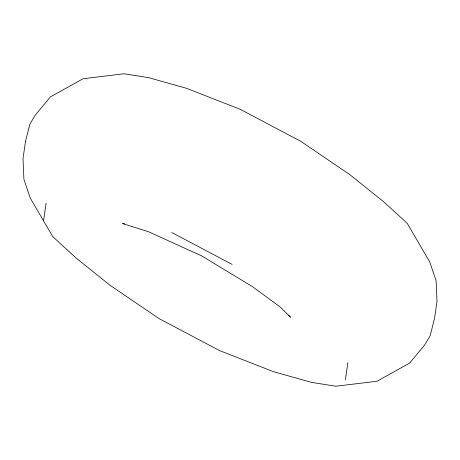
<?xml version="1.0" encoding="UTF-8"?>
<svg xmlns="http://www.w3.org/2000/svg" width="460" height="460" viewBox="0 0 460 460"><rect width="100%" height="100%" fill="white"/><g stroke="black" fill="none" stroke-linecap="round" stroke-linejoin="round"><path stroke-width="0.69" d="M43.602 220.466L46.092 203.222M345.356 379.943L347.846 362.698M124.683 223.882L122.555 223.566L148.781 231.846L201.905 256.024L252.39 286.603L279.824 306.682L290.536 317.256L288.656 315.111M171.775 232.524L232.127 264.419M25.467 141.599L23 158.689L23.908 179.296L30.251 198.053L52.768 236.624L76.004 257.951L110.118 285.332L159.327 318.745L219.673 350.641L273.55 371.703L311.368 382.341L335.84 386.228L376.941 381.277L409.682 363.049L424.701 344.908L430.157 335.783L434.533 318.4L437 301.311L436.091 280.703L429.749 261.947L407.232 223.376L383.997 202.049L349.882 174.668L300.673 141.254L240.327 109.359L186.449 88.297L148.632 77.659L124.16 73.772L83.059 78.723L50.318 96.951L35.299 115.092L29.842 124.217L25.467 141.599"/></g></svg>
